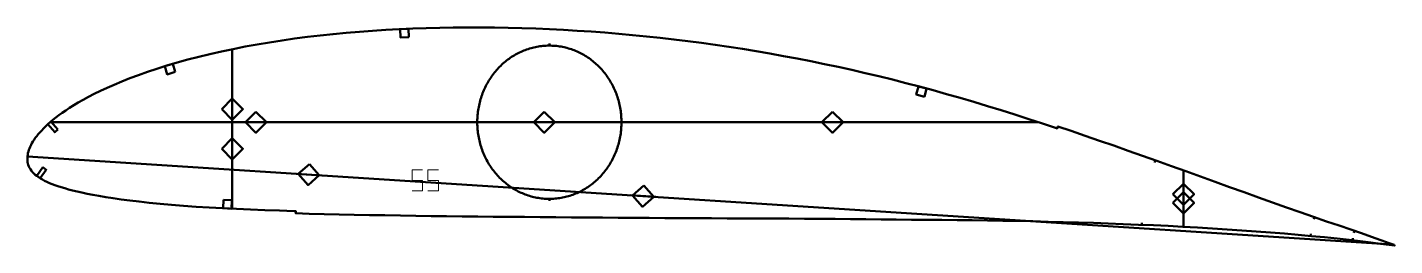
# Model space of a CAD drawing. Header units: metres. Extents: x 10 to 657, y 142 to 245.
import ezdxf

# ---------------------------------------------------------------- set-up
doc = ezdxf.new("R2010")
doc.units = ezdxf.units.M
doc.layers.add('Layer', color=1, linetype='Continuous', lineweight=50)
doc.layers.add('NumLabel', color=1, linetype='Continuous', lineweight=15)

msp = doc.modelspace()

# ---------------------------------------------------------------- linework, layer by layer
at = {"layer": 'Layer', "color": 7}
for p, q in [((106.86, 159.09), (106.86, 234.55)), ((106.86, 200.19), (106.86, 212.19)), ((20.66, 200), (488.23, 200)), ((112.07, 200), (124.07, 200)), ((248.44, 200), (260.44, 200)), ((384.82, 200), (396.82, 200)), ((106.86, 181.45), (106.86, 193.45)), ((9.96, 183.8), (655.8, 142.26)), ((137.03, 175.63), (149, 174.86)), ((556.86, 150.59), (556.86, 177.2)), ((556.86, 159.94), (556.86, 171.94)), ((295.25, 165.45), (307.22, 164.68)), ((556.86, 155.86), (556.86, 167.86))]:
    msp.add_line(p, q, dxfattribs=at)
at = {"layer": 'Layer'}
for p, q in [((256.86, 236.24), (256.86, 237.24)), ((222.75, 200), (221.75, 200)), ((290.97, 200), (291.97, 200)), ((543.53, 181.97), (543.2, 181.03)), ((256.86, 163.76), (256.86, 162.76)), ((537.18, 152.49), (537.11, 151.49)), ((618.88, 155.09), (618.56, 154.15)), ((617.05, 147.25), (616.95, 146.25)), ((636.94, 145.13), (636.84, 144.13)), ((637.8, 148.6), (637.48, 147.66))]:
    msp.add_line(p, q, dxfattribs=at)
for points in [[(656.59, 141.98), (654.16, 142.85), (650.21, 144.27), (645.86, 145.82), (641.12, 147.47), (635.96, 149.23), (630.42, 151.12), (624.55, 153.13), (618.43, 155.25), (612.09, 157.46), (605.61, 159.74), (599, 162.08), (592.29, 164.47), (585.51, 166.9), (578.67, 169.35), (571.79, 171.83), (564.9, 174.31), (558, 176.79), (551.12, 179.26), (544.26, 181.71), (537.42, 184.15), (530.62, 186.56), (523.84, 188.94), (517.1, 191.29), (510.4, 193.6), (503.73, 195.88), (497.46, 198), (497.14, 197.05), (496.78, 197.17), (490.19, 199.36), (483.63, 201.5), (477.11, 203.6), (470.61, 205.64), (464.13, 207.64), (457.67, 209.58), (451.23, 211.47), (444.8, 213.31), (438.37, 215.1), (431.96, 216.84), (425.54, 218.52), (419.13, 220.15), (412.71, 221.73), (406.29, 223.26), (399.87, 224.73), (393.44, 226.16), (387.01, 227.53), (380.57, 228.85), (374.13, 230.11), (367.67, 231.33), (361.21, 232.49), (354.75, 233.6), (348.27, 234.66), (341.79, 235.67), (335.3, 236.62), (328.81, 237.52), (322.31, 238.37), (315.8, 239.17), (309.28, 239.91), (302.75, 240.6), (296.21, 241.25), (289.66, 241.84), (283.11, 242.37), (276.56, 242.86), (270.01, 243.3), (263.47, 243.68), (256.92, 244.01), (250.38, 244.29), (243.86, 244.52), (237.34, 244.69), (230.83, 244.81), (224.34, 244.87), (217.87, 244.88), (211.42, 244.83), (204.98, 244.72), (198.57, 244.55), (192.19, 244.33), (185.83, 244.05), (179.51, 243.7), (173.22, 243.3), (166.96, 242.83), (160.75, 242.31), (154.57, 241.71), (148.45, 241.06), (142.38, 240.34), (136.36, 239.55), (130.41, 238.7), (124.52, 237.78), (118.7, 236.8), (112.95, 235.75), (107.3, 234.64), (101.75, 233.47), (96.31, 232.24), (90.99, 230.95), (85.8, 229.61), (80.77, 228.22), (75.91, 226.78), (71.22, 225.31), (66.73, 223.82), (62.45, 222.31), (58.39, 220.79), (54.56, 219.27), (50.96, 217.77), (47.59, 216.28), (44.45, 214.82), (41.53, 213.4), (38.82, 212.01), (36.32, 210.65), (34, 209.34), (31.86, 208.06), (29.88, 206.83), (28.06, 205.63), (26.37, 204.47), (24.81, 203.33), (23.36, 202.24), (22.03, 201.17), (20.79, 200.12), (19.65, 199.1), (18.6, 198.1), (17.61, 197.11), (16.69, 196.15), (15.84, 195.22), (15.05, 194.31), (14.32, 193.44), (13.66, 192.58), (13.07, 191.74), (12.54, 190.91), (12.06, 190.08), (11.64, 189.26), (11.26, 188.45), (10.93, 187.65), (10.64, 186.88), (10.4, 186.12), (10.21, 185.38), (10.06, 184.66), (9.97, 183.95), (9.91, 183.17), (9.9, 182.55), (9.94, 181.85), (10.02, 181.16), (10.15, 180.47), (10.35, 179.79), (10.62, 179.11), (10.96, 178.44), (11.37, 177.76), (11.85, 177.1), (12.39, 176.45), (12.99, 175.81), (13.66, 175.19), (14.4, 174.59), (15.21, 174.01), (16.09, 173.44), (17.05, 172.88), (18.07, 172.33), (19.16, 171.79), (20.34, 171.27), (21.59, 170.75), (22.94, 170.25), (24.39, 169.75), (25.94, 169.25), (27.61, 168.76), (29.41, 168.26), (31.34, 167.75), (33.44, 167.25), (35.71, 166.74), (38.17, 166.22), (40.85, 165.69), (43.77, 165.16), (46.96, 164.63), (50.43, 164.09), (54.22, 163.54), (58.33, 163), (62.78, 162.47), (67.57, 161.95), (72.69, 161.44), (78.11, 160.96), (83.81, 160.5), (89.77, 160.07), (95.94, 159.68), (102.3, 159.32), (108.83, 158.99), (115.49, 158.69), (122.27, 158.43), (129.18, 158.19), (136.19, 157.97), (136.93, 157.94), (136.9, 156.95), (143.22, 156.75), (150.31, 156.55), (157.41, 156.39), (164.57, 156.25), (171.8, 156.12), (179.07, 156), (186.38, 155.88), (193.68, 155.76), (200.97, 155.65), (208.27, 155.56), (215.59, 155.48), (222.95, 155.41), (230.34, 155.34), (237.74, 155.28), (245.15, 155.21), (252.55, 155.14), (259.95, 155.07), (267.32, 155.01), (274.68, 154.96), (282.05, 154.92), (289.41, 154.87), (296.77, 154.82), (304.13, 154.76), (311.5, 154.71), (318.86, 154.67), (326.24, 154.62), (333.6, 154.58), (340.94, 154.55), (348.28, 154.52), (355.6, 154.5), (362.92, 154.47), (370.22, 154.42), (377.53, 154.37), (384.84, 154.32), (392.12, 154.27), (399.36, 154.2), (406.58, 154.11), (413.79, 154.01), (420.96, 153.94), (428.14, 153.9), (435.33, 153.86), (442.51, 153.81), (449.71, 153.73), (456.93, 153.64), (464.15, 153.55), (471.32, 153.45), (478.46, 153.32), (485.6, 153.16), (492.77, 152.97), (499.96, 152.79), (507.11, 152.6), (514.21, 152.39), (521.29, 152.14), (528.38, 151.86), (535.5, 151.56), (542.6, 151.26), (549.64, 150.95), (556.6, 150.61), (563.54, 150.21), (570.5, 149.78), (577.48, 149.33), (584.4, 148.87), (591.23, 148.39), (597.97, 147.88), (604.61, 147.34), (611.13, 146.78), (617.48, 146.2), (623.61, 145.61), (629.51, 144.98), (635.15, 144.33), (640.48, 143.7), (645.45, 143.09), (650.02, 142.52), (654.18, 141.98), (656.74, 141.64)], [(290.97, 200), (290.96, 200.76), (290.94, 201.52), (290.9, 202.28), (290.85, 203.04), (290.78, 203.8), (290.7, 204.56), (290.6, 205.31), (290.49, 206.06), (290.36, 206.81), (290.22, 207.56), (290.06, 208.3), (289.89, 209.04), (289.7, 209.78), (289.5, 210.51), (289.29, 211.23), (289.06, 211.96), (288.82, 212.67), (288.56, 213.38), (288.29, 214.09), (288, 214.79), (287.7, 215.48), (287.39, 216.16), (287.06, 216.84), (286.72, 217.51), (286.37, 218.17), (286, 218.83), (285.63, 219.48), (285.23, 220.11), (284.83, 220.74), (284.41, 221.36), (283.98, 221.97), (283.54, 222.57), (283.09, 223.16), (282.63, 223.74), (282.15, 224.31), (281.67, 224.87), (281.17, 225.42), (280.66, 225.96), (280.14, 226.48), (279.61, 227), (279.07, 227.5), (278.53, 227.99), (277.97, 228.47), (277.4, 228.93), (276.82, 229.38), (276.24, 229.82), (275.64, 230.25), (275.04, 230.66), (274.43, 231.06), (273.81, 231.45), (273.19, 231.82), (272.55, 232.18), (271.91, 232.52), (271.27, 232.85), (270.61, 233.16), (269.95, 233.46), (269.29, 233.75), (268.62, 234.02), (267.94, 234.27), (267.26, 234.51), (266.58, 234.74), (265.89, 234.95), (265.2, 235.14), (264.5, 235.32), (263.8, 235.48), (263.1, 235.63), (262.39, 235.76), (261.68, 235.88), (260.97, 235.97), (260.26, 236.06), (259.55, 236.13), (258.83, 236.18), (258.11, 236.21), (257.4, 236.23), (256.68, 236.24), (255.96, 236.23), (255.25, 236.2), (254.53, 236.15), (253.82, 236.09), (253.1, 236.02), (252.39, 235.93), (251.68, 235.82), (250.98, 235.7), (250.27, 235.56), (249.57, 235.4), (248.87, 235.23), (248.18, 235.04), (247.48, 234.84), (246.8, 234.63), (246.12, 234.39), (245.44, 234.15), (244.76, 233.88), (244.1, 233.61), (243.44, 233.31), (242.78, 233.01), (242.13, 232.69), (241.49, 232.35), (240.85, 232), (240.22, 231.63), (239.6, 231.26), (238.98, 230.86), (238.38, 230.46), (237.78, 230.04), (237.19, 229.61), (236.61, 229.16), (236.04, 228.7), (235.47, 228.23), (234.92, 227.75), (234.38, 227.25), (233.84, 226.74), (233.32, 226.22), (232.8, 225.69), (232.3, 225.15), (231.81, 224.6), (231.33, 224.03), (230.86, 223.46), (230.4, 222.87), (229.95, 222.27), (229.52, 221.67), (229.1, 221.05), (228.69, 220.43), (228.29, 219.8), (227.9, 219.15), (227.53, 218.5), (227.17, 217.84), (226.83, 217.18), (226.49, 216.5), (226.17, 215.82), (225.87, 215.13), (225.57, 214.44), (225.3, 213.74), (225.03, 213.03), (224.78, 212.31), (224.54, 211.6), (224.32, 210.87), (224.11, 210.14), (223.92, 209.41), (223.74, 208.67), (223.58, 207.93), (223.43, 207.19), (223.29, 206.44), (223.17, 205.69), (223.07, 204.93), (222.98, 204.18), (222.9, 203.42), (222.84, 202.66), (222.8, 201.9), (222.77, 201.14), (222.75, 200.38), (222.75, 199.62), (222.77, 198.86), (222.8, 198.1), (222.84, 197.34), (222.9, 196.58), (222.98, 195.82), (223.07, 195.07), (223.17, 194.31), (223.29, 193.56), (223.43, 192.81), (223.58, 192.07), (223.74, 191.33), (223.92, 190.59), (224.11, 189.86), (224.32, 189.13), (224.54, 188.4), (224.78, 187.69), (225.03, 186.97), (225.3, 186.26), (225.57, 185.56), (225.87, 184.87), (226.17, 184.18), (226.49, 183.5), (226.83, 182.82), (227.17, 182.16), (227.53, 181.5), (227.9, 180.85), (228.29, 180.2), (228.69, 179.57), (229.1, 178.95), (229.52, 178.33), (229.95, 177.73), (230.4, 177.13), (230.86, 176.54), (231.33, 175.97), (231.81, 175.4), (232.3, 174.85), (232.8, 174.31), (233.32, 173.78), (233.84, 173.26), (234.38, 172.75), (234.92, 172.25), (235.47, 171.77), (236.04, 171.3), (236.61, 170.84), (237.19, 170.39), (237.78, 169.96), (238.38, 169.54), (238.98, 169.14), (239.6, 168.74), (240.22, 168.37), (240.85, 168), (241.49, 167.65), (242.13, 167.31), (242.78, 166.99), (243.44, 166.69), (244.1, 166.39), (244.76, 166.12), (245.44, 165.85), (246.12, 165.61), (246.8, 165.37), (247.48, 165.16), (248.18, 164.96), (248.87, 164.77), (249.57, 164.6), (250.27, 164.44), (250.98, 164.3), (251.68, 164.18), (252.39, 164.07), (253.1, 163.98), (253.82, 163.91), (254.53, 163.85), (255.25, 163.8), (255.96, 163.77), (256.68, 163.76), (257.4, 163.77), (258.11, 163.79), (258.83, 163.82), (259.55, 163.87), (260.26, 163.94), (260.97, 164.03), (261.68, 164.12), (262.39, 164.24), (263.1, 164.37), (263.8, 164.52), (264.5, 164.68), (265.2, 164.86), (265.89, 165.05), (266.58, 165.26), (267.26, 165.49), (267.94, 165.73), (268.62, 165.98), (269.29, 166.25), (269.95, 166.54), (270.61, 166.84), (271.27, 167.15), (271.91, 167.48), (272.55, 167.82), (273.19, 168.18), (273.81, 168.55), (274.43, 168.94), (275.04, 169.34), (275.64, 169.75), (276.24, 170.18), (276.82, 170.62), (277.4, 171.07), (277.97, 171.53), (278.53, 172.01), (279.07, 172.5), (279.61, 173), (280.14, 173.52), (280.66, 174.04), (281.17, 174.58), (281.67, 175.13), (282.15, 175.69), (282.63, 176.26), (283.09, 176.84), (283.54, 177.43), (283.98, 178.03), (284.41, 178.64), (284.83, 179.26), (285.23, 179.89), (285.63, 180.52), (286, 181.17), (286.37, 181.83), (286.72, 182.49), (287.06, 183.16), (287.39, 183.84), (287.7, 184.52), (288, 185.21), (288.29, 185.91), (288.56, 186.62), (288.82, 187.33), (289.06, 188.04), (289.29, 188.77), (289.5, 189.49), (289.7, 190.22), (289.89, 190.96), (290.06, 191.7), (290.22, 192.44), (290.36, 193.19), (290.49, 193.94), (290.6, 194.69), (290.7, 195.44), (290.78, 196.2), (290.85, 196.96), (290.9, 197.72), (290.94, 198.48), (290.96, 199.24), (290.97, 200)]]:
    msp.add_lwpolyline(points, close=True, dxfattribs=at)
for points in [[(190.43, 240.25), (186.44, 240.07), (186.26, 244.07), (190.25, 244.24), (190.43, 240.25)], [(79.89, 223.79), (76.06, 222.66), (74.93, 226.49), (78.76, 227.62), (79.89, 223.79)], [(434.27, 212.07), (430.41, 213.11), (431.45, 216.97), (435.31, 215.93), (434.27, 212.07)], [(101.86, 206.19), (106.86, 211.19), (111.86, 206.19), (106.86, 201.19), (101.86, 206.19)], [(118.07, 205), (123.07, 200), (118.07, 195), (113.07, 200), (118.07, 205)], [(254.44, 205), (259.44, 200), (254.44, 195), (249.44, 200), (254.44, 205)], [(390.82, 205), (395.82, 200), (390.82, 195), (385.82, 200), (390.82, 205)], [(24.39, 196.64), (22.9, 195.3), (19.56, 199.02), (21.05, 200.36), (24.39, 196.64)], [(101.86, 187.45), (106.86, 192.45), (111.86, 187.45), (106.86, 182.45), (101.86, 187.45)], [(17.24, 178.71), (18.86, 177.54), (15.94, 173.48), (14.32, 174.65), (17.24, 178.71)], [(143.34, 180.23), (148.01, 174.92), (142.7, 170.25), (138.03, 175.56), (143.34, 180.23)], [(301.56, 170.05), (306.23, 164.74), (300.92, 160.07), (296.25, 165.39), (301.56, 170.05)], [(551.86, 165.94), (556.86, 170.94), (561.86, 165.94), (556.86, 160.94), (551.86, 165.94)], [(102.69, 163.3), (106.69, 163.1), (106.49, 159.11), (102.49, 159.31), (102.69, 163.3)], [(551.86, 161.86), (556.86, 166.86), (561.86, 161.86), (556.86, 156.86), (551.86, 161.86)]]:
    msp.add_lwpolyline(points, dxfattribs=at)
at = {"layer": 'NumLabel', "color": 1}
for points in [[(196.9, 177.52), (191.9, 177.52), (191.9, 172.52), (196.9, 172.52), (196.9, 167.52), (191.9, 167.52)], [(204.4, 177.52), (199.4, 177.52), (199.4, 172.52), (204.4, 172.52), (204.4, 167.52), (199.4, 167.52)]]:
    msp.add_lwpolyline(points, dxfattribs=at)

doc.saveas('drawing.dxf')
